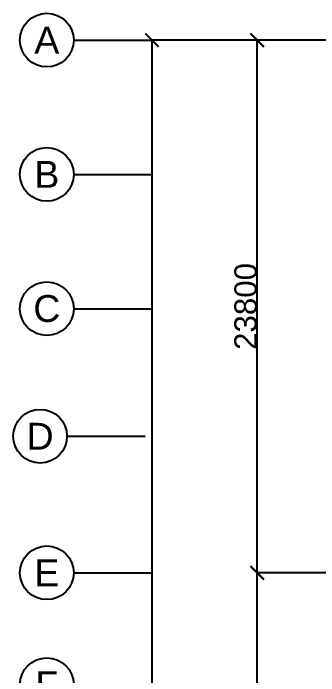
# Model space of a CAD drawing. Header units: millimetres. Extents: x 3339 to 2017737, y 4955 to 2748989.
# Drawn here: x 968546 to 982197, y 1280108 to 1309709 of the extents above; entities that cross this region are included whole.
import ezdxf

# ---------------------------------------------------------------- set-up
doc = ezdxf.new("R2010")
doc.units = ezdxf.units.MM
doc.header["$LTSCALE"] = 30
doc.layers.add('DIM LINES', color=7, linetype='Continuous')
doc.styles.get("Standard").update_dxf_attribs({"font": 'arial.ttf'})
doc.dimstyles.new('GREEN', dxfattribs={"dimtxt": 1000, "dimasz": 600, "dimexe": 0.18, "dimexo": 0.0625, "dimgap": 0.09, "dimtad": 2, "dimdec": 0, "dimzin": 0, "dimdsep": 46, "dimtxsty": 'Standard', "dimblk": 'ARCHTICK', "dimcen": 0.09, "dimclrd": 3, "dimclre": 3, "dimclrt": 2, "dimadec": 0, "dimazin": 0, "dimtfac": 1, "dimtdec": 0, "dimtofl": 0, "dimtmove": 0, "dimatfit": 3, "dimfxl": 1, "dimtolj": 1, "dimtzin": 0, "dimarcsym": 0})

# ---------------------------------------------------------------- blocks, each defined once
blk = doc.blocks.new('_ArchTick')
at = {"color": 0, "linetype": 'ByBlock', "const_width": 0.15}
blk.add_lwpolyline([(-0.5, -0.5), (0.5, 0.5)], dxfattribs=at)
blk = doc.blocks.new('*D781')
at = {"layer": 'Defpoints', "color": 0, "transparency": 16777216}
for p in [(974747, 1308509), (991457, 1308509), (991457, 1238709)]:
    blk.add_point(p, dxfattribs=at)
at = {"layer": 'DIM LINES', "color": 3, "linetype": 'ByBlock', "lineweight": -2, "transparency": 16777216}
for p, q in [((991457, 1308509), (974746, 1308509)), ((974747, 1238709), (974747, 1308509)), ((991457, 1238709), (974746, 1238709))]:
    blk.add_line(p, q, dxfattribs=at)
at = {"layer": 'DIM LINES', "color": 3, "lineweight": -2, "transparency": 16777216, "xscale": 600, "yscale": 600, "zscale": 600}
for p, rotation in [((974747, 1308509), 90), ((974747, 1238709), 270)]:
    blk.add_blockref('_ArchTick', p, dxfattribs=dict(at, rotation=rotation))
at = {"layer": 'DIM LINES', "color": 2, "transparency": 16777216, "insert": (974236, 1273609), "char_height": 1000, "attachment_point": 5, "rotation": 90}
blk.add_mtext('\\A1;69800', dxfattribs=at)
blk = doc.blocks.new('*D888')
at = {"layer": 'Defpoints', "color": 0, "transparency": 16777216}
for p in [(979444, 1284709), (991457, 1284709), (991457, 1261709)]:
    blk.add_point(p, dxfattribs=at)
at = {"layer": 'DIM LINES', "color": 3, "linetype": 'ByBlock', "lineweight": -2, "transparency": 16777216}
for p, q in [((991457, 1284709), (979444, 1284709)), ((979444, 1261709), (979444, 1284709)), ((991457, 1261709), (979444, 1261709))]:
    blk.add_line(p, q, dxfattribs=at)
at = {"layer": 'DIM LINES', "color": 3, "lineweight": -2, "transparency": 16777216, "xscale": 600, "yscale": 600, "zscale": 600}
for p, rotation in [((979444, 1284709), 90), ((979444, 1261709), 270)]:
    blk.add_blockref('_ArchTick', p, dxfattribs=dict(at, rotation=rotation))
at = {"layer": 'DIM LINES', "color": 2, "transparency": 16777216, "insert": (978933, 1273209), "char_height": 1000, "attachment_point": 5, "rotation": 90}
blk.add_mtext('\\A1;23000', dxfattribs=at)
blk = doc.blocks.new('*D889')
at = {"layer": 'Defpoints', "color": 0, "transparency": 16777216}
for p in [(979444, 1308509), (991457, 1308509), (991457, 1284709)]:
    blk.add_point(p, dxfattribs=at)
at = {"layer": 'DIM LINES', "color": 3, "linetype": 'ByBlock', "lineweight": -2, "transparency": 16777216}
for p, q in [((991457, 1308509), (979444, 1308509)), ((979444, 1284709), (979444, 1308509)), ((991457, 1284709), (979444, 1284709))]:
    blk.add_line(p, q, dxfattribs=at)
at = {"layer": 'DIM LINES', "color": 3, "lineweight": -2, "transparency": 16777216, "xscale": 600, "yscale": 600, "zscale": 600}
for p, rotation in [((979444, 1308509), 90), ((979444, 1284709), 270)]:
    blk.add_blockref('_ArchTick', p, dxfattribs=dict(at, rotation=rotation))
at = {"layer": 'DIM LINES', "color": 2, "transparency": 16777216, "insert": (978933, 1296609), "char_height": 1000, "attachment_point": 5, "rotation": 90}
blk.add_mtext('\\A1;23800', dxfattribs=at)

msp = doc.modelspace()

# ---------------------------------------------------------------- linework, layer by layer
for p, q in [((971246.416, 1308509.357), (974746.416, 1308509.357)), ((971246.596, 1302509.357), (974746.596, 1302509.357)), ((971246.216, 1296509.177), (974746.216, 1296509.177)), ((970946.216, 1290809.357), (974446.216, 1290809.357)), ((971246.036, 1284709.357), (974746.036, 1284709.357))]:
    msp.add_line(p, q)
at = {"color": 1}
for centre in [(970046.416, 1308509.357), (970046.596, 1302509.357), (970046.216, 1296509.177), (969746.216, 1290809.357), (970046.036, 1284709.357), (970046.416, 1279709.357)]:
    msp.add_circle(centre, 1200, dxfattribs=at)

# ---------------------------------------------------------------- texts
at = {"color": 1, "char_height": 1200, "attachment_point": 5}
for s, insert in [('\\pxt1;A', (970046.416, 1308509.357)), ('\\pxt1;B', (970046.596, 1302509.357)), ('\\pxt1;C', (970046.216, 1296509.177)), ('\\pxt1;D', (969746.216, 1290809.357)), ('\\pxt1;E', (970046.036, 1284709.357)), ('\\pxt1;F', (970046.416, 1279709.357))]:
    msp.add_mtext_dynamic_manual_height_columns(s, width=2400, gutter_width=1, heights=[2400], dxfattribs=dict(at, insert=insert))

# ---------------------------------------------------------------- dimensions: what is measured, and where the dimension line sits
at = {"layer": 'DIM LINES', "color": 0}
for base, p1, p2, picture, middle in [((974746.596, 1308509.357), (991456.627, 1238709.357), (991456.627, 1308509.357), '*D781', (974235.933, 1273609.357)), ((979444.253, 1308509.357), (991456.627, 1284709.357), (991456.627, 1308509.357), '*D889', (978933.249, 1296609.357)), ((979444.253, 1284709.357), (991456.627, 1261709.357), (991456.627, 1284709.357), '*D888', (978933.249, 1273209.357))]:
    dim = msp.add_linear_dim(base=base, p1=p1, p2=p2, angle=90, dimstyle='GREEN', dxfattribs=at)
    dim.commit()
    dim.dimension.update_dxf_attribs({"geometry": picture, "text_midpoint": middle})

doc.saveas('drawing.dxf')
